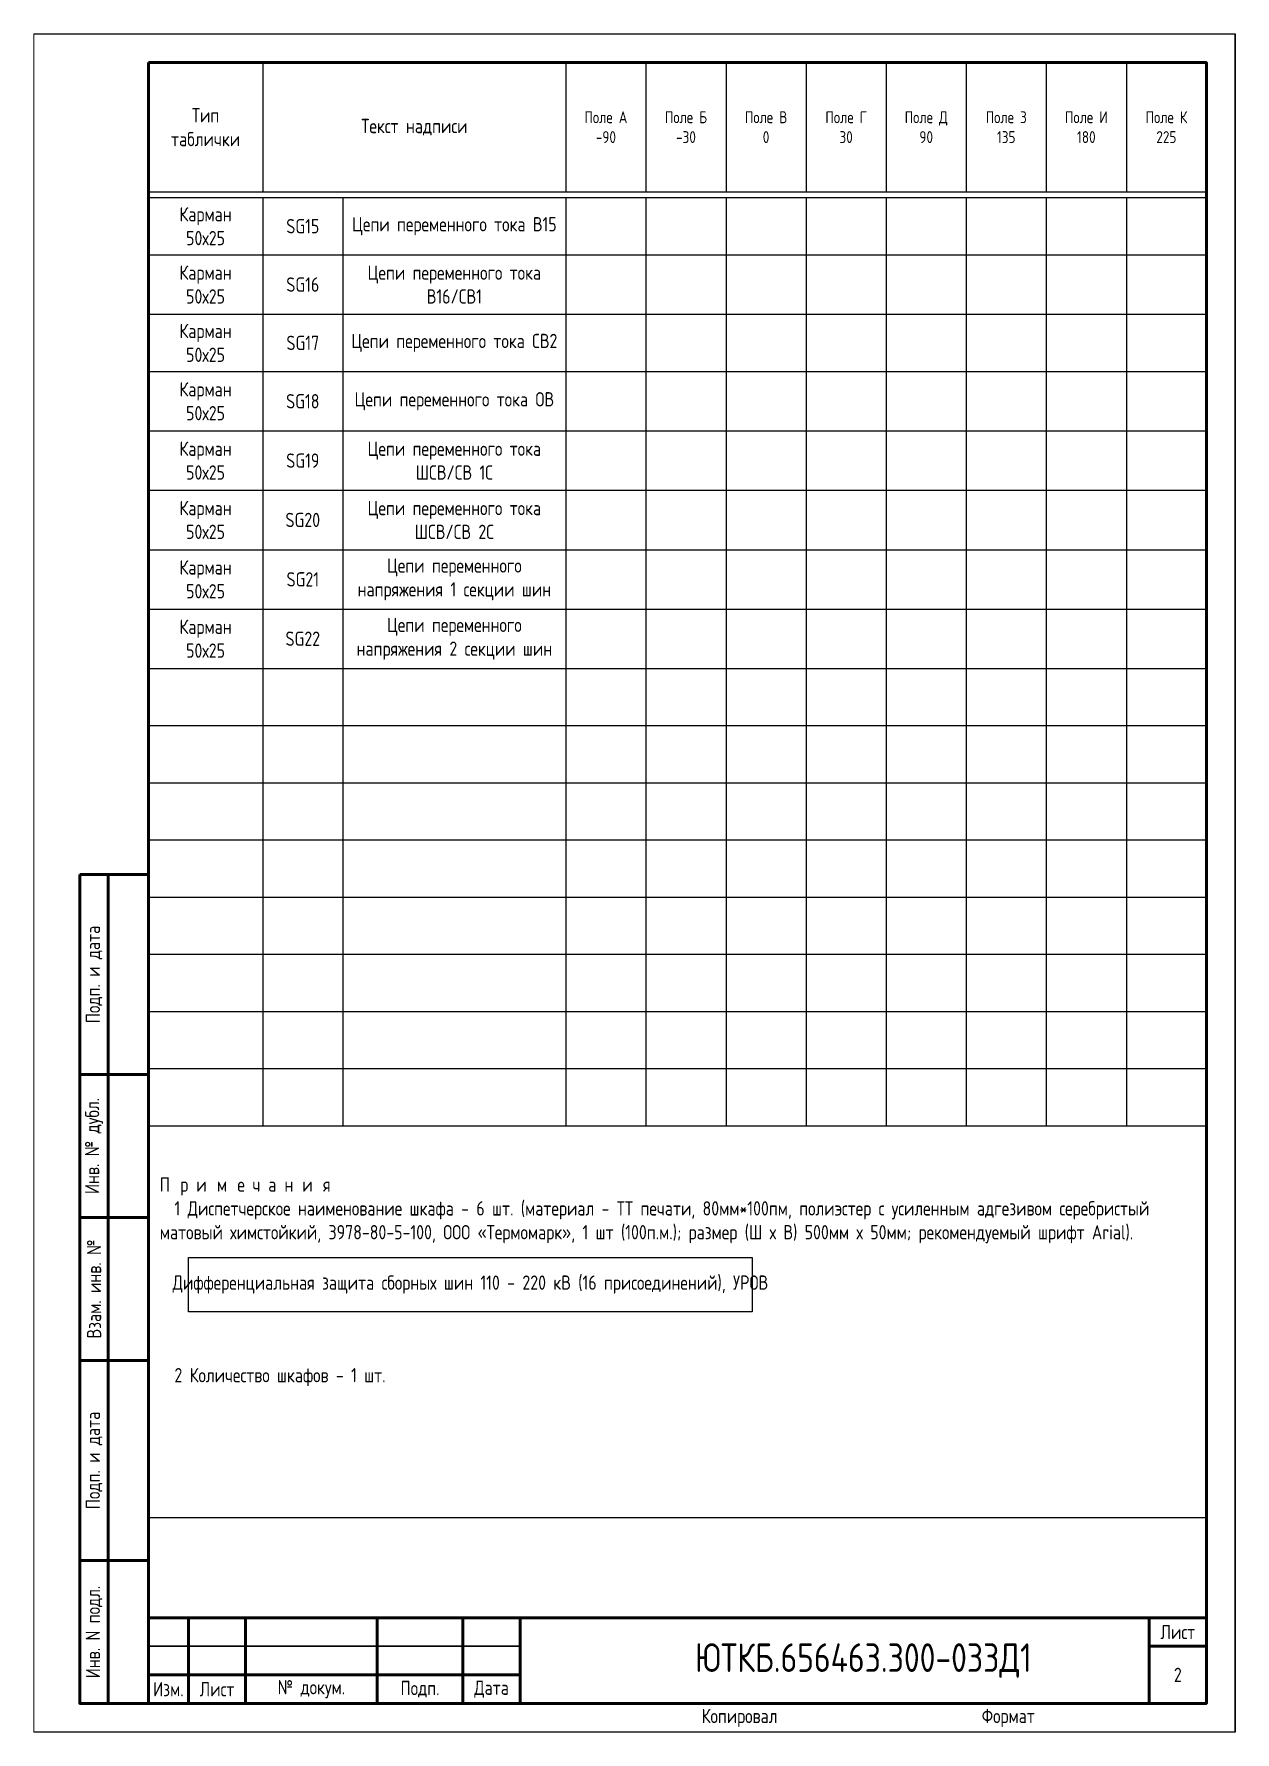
# Paper-space layout 'Д1_2' of a CAD drawing. Header units: millimetres. Extents: x 47.94 to 52.98, y 94.42 to 101.55.
# The model-space entities are those that its viewports show. They can reach past a viewport. Long polylines and large blocks are cut down to what shows.
import ezdxf

# ---------------------------------------------------------------- set-up
doc = ezdxf.new("R2010")
doc.units = ezdxf.units.MM
doc.styles.add('Gost_type_A', font='GOST_A.TTF')

# ---------------------------------------------------------------- blocks, each defined once
blk = doc.blocks.new('Штамп левый нижний')
at = {"lineweight": 50}
for points in [[(-12, 145), (-7, 145), (-7, 110), (-12, 110)], [(-7, 145), (0, 145), (0, 110), (-7, 110)], [(-12, 110), (-7, 110), (-7, 85), (-12, 85)], [(-7, 110), (0, 110), (0, 85), (-7, 85)], [(-12, 85), (-7, 85), (-7, 60), (-12, 60)], [(-7, 85), (0, 85), (0, 60), (-7, 60)], [(-12, 60), (-7, 60), (-7, 25), (-12, 25)], [(-7, 60), (0, 60), (0, 25), (-7, 25)], [(-12, 25), (-7, 25), (-7, 0), (-12, 0)], [(-7, 25), (0, 25), (0, 0), (-7, 0)]]:
    blk.add_lwpolyline(points, close=True, dxfattribs=at)
at = {"char_height": 2.5, "attachment_point": 5, "rotation": 90, "style": 'Gost_type_A'}
for s, insert, width in [('Подп. и дата', (-9.5, 127.5), 35), ('Инв. № дубл.', (-9.5, 97.5), 25), ('Взам. инв. №', (-9.5, 72.5), 25), ('Подп. и дата', (-9.5, 42.5), 35), ('Инв. N подл.', (-9.5, 12.5), 25)]:
    blk.add_mtext(s, dxfattribs=dict(at, insert=insert, width=width))
blk = doc.blocks.new('Формат_А4')
blk.add_lwpolyline([(0, 297), (0, 0), (-210, 0), (-210, 297)], close=True)
at = {"lineweight": 50}
blk.add_lwpolyline([(-190, 292), (-5, 292), (-5, 5), (-190, 5)], close=True, dxfattribs=at)
blk = doc.blocks.new('Штамп малый нижний')
at = {"lineweight": 50}
for points in [[(-185, 15), (-178, 15), (-178, 5), (-185, 5)], [(-178, 15), (-168, 15), (-168, 5), (-178, 5)], [(-168, 15), (-145, 15), (-145, 5), (-168, 5)], [(-145, 15), (-130, 15), (-130, 5), (-145, 5)], [(-130, 15), (-120, 15), (-120, 5), (-130, 5)], [(-120, 15), (-10, 15), (-10, 0), (-120, 0)], [(-10, 15), (0, 15), (0, 10), (-10, 10)], [(-10, 10), (0, 10), (0, 0), (-10, 0)], [(-185, 5), (-178, 5), (-178, 0), (-185, 0)], [(-178, 5), (-168, 5), (-168, 0), (-178, 0)], [(-168, 5), (-145, 5), (-145, 0), (-168, 0)], [(-145, 5), (-130, 5), (-130, 0), (-145, 0)], [(-130, 5), (-120, 5), (-120, 0), (-130, 0)]]:
    blk.add_lwpolyline(points, close=True, dxfattribs=at)
for points in [[(-185, 15), (-178, 15), (-178, 10), (-185, 10)], [(-178, 15), (-168, 15), (-168, 10), (-178, 10)], [(-168, 15), (-145, 15), (-145, 10), (-168, 10)], [(-145, 15), (-130, 15), (-130, 10), (-145, 10)], [(-130, 15), (-120, 15), (-120, 10), (-130, 10)], [(-185, 10), (-178, 10), (-178, 5), (-185, 5)], [(-178, 10), (-168, 10), (-168, 5), (-178, 5)], [(-168, 10), (-145, 10), (-145, 5), (-168, 5)], [(-145, 10), (-130, 10), (-130, 5), (-145, 5)], [(-130, 10), (-120, 10), (-120, 5), (-130, 5)]]:
    blk.add_lwpolyline(points, close=True)
at = {"char_height": 2.5, "style": 'Gost_type_A'}
for s, insert, width, attachment_point in [('Лист', (-5, 12.5), 10, 5), ('Изм.', (-181.5, 2.5), 7, 5), ('Лист', (-173, 2.5), 10, 5), ('№ докум.', (-156.5, 2.5), 23, 5), ('Подп.', (-137.5, 2.5), 15, 5), ('Дата', (-125, 2.5), 10, 5), ('Копировал', (-75, -2.53), 13.1202, 6), ('Формат', (-30, -2.53), 13.1202, 6)]:
    blk.add_mtext(s, dxfattribs=dict(at, insert=insert, width=width, attachment_point=attachment_point))
blk = doc.blocks.new('*T16')
at = {"color": 0, "linetype": 'ByBlock', "lineweight": -2, "transparency": 16777216}
for p, q in [((0, 0), (185, 0)), ((0, 0), (0, -230.14)), ((20, 0), (20, -22.61)), ((73, 0), (73, -22.61)), ((87, 0), (87, -22.61)), ((101, 0), (101, -22.61)), ((115, 0), (115, -22.61)), ((129, 0), (129, -22.61)), ((143, 0), (143, -22.61)), ((157, 0), (157, -22.61)), ((171, 0), (171, -22.61)), ((185, 0), (185, -230.14)), ((210, 0), (395, 0)), ((210, 0), (210, -185.96)), ((230, 0), (230, -22.61)), ((283, 0), (283, -22.61)), ((297, 0), (297, -22.61)), ((311, 0), (311, -22.61)), ((325, 0), (325, -22.61)), ((339, 0), (339, -22.61)), ((353, 0), (353, -22.61)), ((367, 0), (367, -22.61)), ((381, 0), (381, -22.61)), ((395, 0), (395, -185.96)), ((0, -22.61), (185, -22.61)), ((0, -23.61), (185, -23.61)), ((20, -23.61), (20, -230.14)), ((34, -23.61), (34, -230.14)), ((73, -23.61), (73, -230.14)), ((87, -23.61), (87, -230.14)), ((101, -23.61), (101, -230.14)), ((115, -23.61), (115, -230.14)), ((129, -23.61), (129, -230.14)), ((143, -23.61), (143, -230.14)), ((157, -23.61), (157, -230.14)), ((171, -23.61), (171, -230.14)), ((210, -22.61), (395, -22.61)), ((210, -23.61), (395, -23.61)), ((230, -23.61), (230, -185.96)), ((244, -23.61), (244, -185.96)), ((283, -23.61), (283, -185.96)), ((297, -23.61), (297, -185.96)), ((311, -23.61), (311, -185.96)), ((325, -23.61), (325, -185.96)), ((339, -23.61), (339, -185.96)), ((353, -23.61), (353, -185.96)), ((367, -23.61), (367, -185.96)), ((381, -23.61), (381, -185.96)), ((0, -33.28), (185, -33.28)), ((210, -33.63), (395, -33.63)), ((0, -42.95), (185, -42.95)), ((210, -44.02), (395, -44.02)), ((0, -52.62), (185, -52.62)), ((210, -54.04), (395, -54.04)), ((0, -62.29), (185, -62.29)), ((210, -64.43), (395, -64.43)), ((0, -71.96), (185, -71.96)), ((210, -74.81), (395, -74.81)), ((0, -81.63), (185, -81.63)), ((210, -85.2), (395, -85.2)), ((0, -91.3), (185, -91.3)), ((210, -95.58), (395, -95.58)), ((0, -100.97), (185, -100.97)), ((210, -105.96), (395, -105.96)), ((0, -110.64), (185, -110.64)), ((210, -115.96), (395, -115.96)), ((0, -120.31), (185, -120.31)), ((210, -125.96), (395, -125.96)), ((0, -129.98), (185, -129.98)), ((210, -135.96), (395, -135.96)), ((0, -139.98), (185, -139.98)), ((210, -145.96), (395, -145.96)), ((0, -149.98), (185, -149.98)), ((210, -155.96), (395, -155.96)), ((0, -159.98), (185, -159.98)), ((210, -165.96), (395, -165.96)), ((0, -169.98), (185, -169.98)), ((210, -175.96), (395, -175.96)), ((0, -180.01), (185, -180.01)), ((210, -185.96), (395, -185.96)), ((0, -190.03), (185, -190.03)), ((0, -200.06), (185, -200.06)), ((0, -210.08), (185, -210.08)), ((0, -220.11), (185, -220.11)), ((0, -230.14), (185, -230.14))]:
    blk.add_line(p, q, dxfattribs=at)
at = {"color": 0, "transparency": 16777216, "char_height": 2.5, "attachment_point": 5, "style": 'Gost_type_A'}
for s, insert, width in [('Тип таблички', (10, -11.3), 17), ('{\\H0.83333x;\\C256;Поле А \\P-90}', (80, -11.3), 11), ('{\\H0.83333x;\\C256;Поле Б\\P-30}', (94, -11.3), 11), ('{\\H0.83333x;\\C256;Поле В\\P0}', (108, -11.3), 11), ('{\\H0.83333x;\\C256;Поле Г\\P30}', (122, -11.3), 11), ('{\\H0.83333x;\\C256;Поле Д\\P90}', (136, -11.3), 11), ('{\\H0.83333x;\\C256;Поле З\\P135}', (150, -11.3), 11), ('{\\H0.83333x;\\C256;Поле И\\P180}', (164, -11.3), 11), ('{\\H0.83333x;\\C256;Поле К\\P225}', (178, -11.3), 11), ('Тип таблички', (220, -11.3), 17), ('{\\H0.83333x;\\C256;Поле А \\P-90}', (290, -11.3), 11), ('{\\H0.83333x;\\C256;Поле Б\\P-30}', (304, -11.3), 11), ('{\\H0.83333x;\\C256;Поле В\\P0}', (318, -11.3), 11), ('{\\H0.83333x;\\C256;Поле Г\\P30}', (332, -11.3), 11), ('{\\H0.83333x;\\C256;Поле Д\\P90}', (346, -11.3), 11), ('{\\H0.83333x;\\C256;Поле З\\P135}', (360, -11.3), 11), ('{\\H0.83333x;\\C256;Поле И\\P180}', (374, -11.3), 11), ('{\\H0.83333x;\\C256;Поле К\\P225}', (388, -11.3), 11), ('Текст надписи', (46.5, -11.3), 50), ('Текст надписи', (256.5, -11.3), 50), ('Карман\\P50х25', (10, -28.44), 17), ('Карман\\P50х25', (220, -28.62), 17), ('A1', (27, -28.44), 11), ('ИЭУ', (53.5, -28.44), 36), ('SG15', (237, -28.62), 11), ('Цепи переменного тока {\\C256;В15 }', (263.5, -28.62), 36), ('Карман\\P50х25', (10, -38.11), 17), ('Карман\\P50х25', (220, -38.83), 17), ('Цепи переменного тока {\\C256;В16/СВ1 }', (263.5, -38.83), 36), ('A2', (27, -38.11), 11), ('ИЭУ', (53.5, -38.11), 36), ('SG16', (237, -38.83), 11), ('Карман\\P50х25', (10, -47.78), 17), ('A3', (27, -47.78), 11), ('ИЭУ', (53.5, -47.78), 36), ('Карман\\P50х25', (220, -49.03), 17), ('Цепи переменного тока {\\C256;СВ2}', (263.5, -49.03), 36), ('SG17', (237, -49.03), 11), ('Карман\\P50х25', (10, -57.45), 17), ('A1.1', (27, -57.45), 11), ('ИЧМ ИЭУ', (53.5, -57.45), 36), ('Карман\\P50х25', (220, -59.24), 17), ('SG18', (237, -59.24), 11), ('Цепи переменного тока ОВ', (263.5, -59.24), 36), ('Карман\\P50х25', (10, -67.12), 17), ('A2.1', (27, -67.12), 11), ('ИЧМ ИЭУ', (53.5, -67.12), 36), ('Карман\\P50х25', (220, -69.62), 17), ('Цепи переменного тока ШСВ/СВ 1С', (263.5, -69.62), 36), ('SG19', (237, -69.62), 11), ('Карман\\P50х25', (10, -76.79), 17), ('A3.1', (27, -76.79), 11), ('ИЧМ ИЭУ', (53.5, -76.79), 36), ('Карман\\P50х25', (220, -80), 17), ('Цепи переменного тока ШСВ/СВ 2С', (263.5, -80), 36), ('SG20', (237, -80), 11), ('Карман\\P50х25', (10, -86.46), 17), ('HL1', (27, -86.46), 11), ('Вызов', (53.5, -86.46), 36), ('Карман\\P50х25', (220, -90.39), 17), ('{\\C256;Цепи переменного \\Pнапряжения 1 секции шин}', (263.5, -90.39), 36), ('SG21', (237, -90.39), 11), ('Карман\\P50х25', (10, -96.13), 17), ('SG1', (27, -96.13), 11), ('Цепи переменного тока В1', (53.5, -96.13), 36), ('Карман\\P50х25', (220, -100.77), 17), ('{\\C256;Цепи переменного \\Pнапряжения 2 секции шин}', (263.5, -100.77), 36), ('SG22', (237, -100.77), 11), ('Карман\\P50х25', (10, -105.8), 17), ('SG2', (27, -105.8), 11), ('Цепи переменного тока В2', (53.5, -105.8), 36), ('Карман\\P50х25', (10, -115.47), 17), ('SG3', (27, -115.47), 11), ('Цепи переменного тока В3', (53.5, -115.47), 36), ('Карман\\P50х25', (10, -125.14), 17), ('SG4', (27, -125.14), 11), ('Цепи переменного тока В4', (53.5, -125.14), 36), ('Карман\\P50х25', (10, -134.98), 17), ('Цепи переменного тока В5', (53.5, -134.98), 36), ('SG5', (27, -134.98), 11), ('Карман\\P50х25', (10, -144.98), 17), ('SG6', (27, -144.98), 11), ('Цепи переменного тока В6', (53.5, -144.98), 36), ('Карман\\P50х25', (10, -154.98), 17), ('SG7', (27, -154.98), 11), ('Цепи переменного тока В7', (53.5, -154.98), 36), ('Карман\\P50х25', (10, -164.98), 17), ('SG8', (27, -164.98), 11), ('Цепи переменного тока В8', (53.5, -164.98), 36), ('Карман\\P50х25', (10, -174.99), 17), ('SG9', (27, -174.99), 11), ('Цепи переменного тока {\\C256;В9 }', (53.5, -174.99), 36), ('Карман\\P50х25', (10, -185.02), 17), ('SG10', (27, -185.02), 11), ('Цепи переменного тока {\\C256;В10 }', (53.5, -185.02), 36), ('Карман\\P50х25', (10, -195.04), 17), ('SG11', (27, -195.04), 11), ('Цепи переменного тока {\\C256;В11 }', (53.5, -195.04), 36), ('Карман\\P50х25', (10, -205.07), 17), ('SG12', (27, -205.07), 11), ('Цепи переменного тока {\\C256;В12 }', (53.5, -205.07), 36), ('Карман\\P50х25', (10, -215.1), 17), ('SG13', (27, -215.1), 11), ('Цепи переменного тока {\\C256;В13 }', (53.5, -215.1), 36), ('Карман\\P50х25', (10, -225.12), 17), ('SG14', (27, -225.12), 11), ('Цепи переменного тока {\\C256;В14 }', (53.5, -225.12), 36)]:
    blk.add_mtext(s, dxfattribs=dict(at, insert=insert, width=width))
blk = doc.blocks.new('*T45')
at = {"color": 0, "linetype": 'ByBlock', "lineweight": -2, "transparency": 16777216}
for p, q in [((0, 0), (185, 0)), ((0, 0), (0, -185.96)), ((20, 0), (20, -22.61)), ((73, 0), (73, -22.61)), ((87, 0), (87, -22.61)), ((101, 0), (101, -22.61)), ((115, 0), (115, -22.61)), ((129, 0), (129, -22.61)), ((143, 0), (143, -22.61)), ((157, 0), (157, -22.61)), ((171, 0), (171, -22.61)), ((185, 0), (185, -185.96)), ((0, -22.61), (185, -22.61)), ((0, -23.61), (185, -23.61)), ((20, -23.61), (20, -185.96)), ((34, -23.61), (34, -185.96)), ((73, -23.61), (73, -185.96)), ((87, -23.61), (87, -185.96)), ((101, -23.61), (101, -185.96)), ((115, -23.61), (115, -185.96)), ((129, -23.61), (129, -185.96)), ((143, -23.61), (143, -185.96)), ((157, -23.61), (157, -185.96)), ((171, -23.61), (171, -185.96)), ((0, -33.63), (185, -33.63)), ((0, -44.02), (185, -44.02)), ((0, -54.04), (185, -54.04)), ((0, -64.43), (185, -64.43)), ((0, -74.81), (185, -74.81)), ((0, -85.2), (185, -85.2)), ((0, -95.58), (185, -95.58)), ((0, -105.96), (185, -105.96)), ((0, -115.96), (185, -115.96)), ((0, -125.96), (185, -125.96)), ((0, -135.96), (185, -135.96)), ((0, -145.96), (185, -145.96)), ((0, -155.96), (185, -155.96)), ((0, -165.96), (185, -165.96)), ((0, -175.96), (185, -175.96)), ((0, -185.96), (185, -185.96))]:
    blk.add_line(p, q, dxfattribs=at)
at = {"color": 0, "transparency": 16777216, "char_height": 2.5, "attachment_point": 5, "style": 'Gost_type_A'}
for s, insert, width in [('Тип таблички', (10, -11.3), 17), ('{\\H0.83333x;\\C256;Поле А \\P-90}', (80, -11.3), 11), ('{\\H0.83333x;\\C256;Поле Б\\P-30}', (94, -11.3), 11), ('{\\H0.83333x;\\C256;Поле В\\P0}', (108, -11.3), 11), ('{\\H0.83333x;\\C256;Поле Г\\P30}', (122, -11.3), 11), ('{\\H0.83333x;\\C256;Поле Д\\P90}', (136, -11.3), 11), ('{\\H0.83333x;\\C256;Поле З\\P135}', (150, -11.3), 11), ('{\\H0.83333x;\\C256;Поле И\\P180}', (164, -11.3), 11), ('{\\H0.83333x;\\C256;Поле К\\P225}', (178, -11.3), 11), ('Текст надписи', (46.5, -11.3), 50), ('Карман\\P50х25', (10, -28.62), 17), ('SG15', (27, -28.62), 11), ('Цепи переменного тока {\\C256;В15 }', (53.5, -28.62), 36), ('Карман\\P50х25', (10, -38.83), 17), ('Цепи переменного тока {\\C256;В16/СВ1 }', (53.5, -38.83), 36), ('SG16', (27, -38.83), 11), ('Карман\\P50х25', (10, -49.03), 17), ('Цепи переменного тока {\\C256;СВ2}', (53.5, -49.03), 36), ('SG17', (27, -49.03), 11), ('Карман\\P50х25', (10, -59.24), 17), ('SG18', (27, -59.24), 11), ('Цепи переменного тока ОВ', (53.5, -59.24), 36), ('Карман\\P50х25', (10, -69.62), 17), ('Цепи переменного тока ШСВ/СВ 1С', (53.5, -69.62), 36), ('SG19', (27, -69.62), 11), ('Карман\\P50х25', (10, -80), 17), ('Цепи переменного тока ШСВ/СВ 2С', (53.5, -80), 36), ('SG20', (27, -80), 11), ('Карман\\P50х25', (10, -90.39), 17), ('{\\C256;Цепи переменного \\Pнапряжения 1 секции шин}', (53.5, -90.39), 36), ('SG21', (27, -90.39), 11), ('Карман\\P50х25', (10, -100.77), 17), ('{\\C256;Цепи переменного \\Pнапряжения 2 секции шин}', (53.5, -100.77), 36), ('SG22', (27, -100.77), 11)]:
    blk.add_mtext(s, dxfattribs=dict(at, insert=insert, width=width))

msp = doc.modelspace()

# ---------------------------------------------------------------- linework, layer by layer
msp.add_line((-819.81, 37.5), (-634.81, 37.5))
msp.add_lwpolyline([(-812.81, 83.02), (-714.21, 83.02), (-714.21, 73.52), (-812.81, 73.52)], close=True)

# ---------------------------------------------------------------- block references
for name, p in [('Формат_А4', (-839.81, 0)), ('Формат_А4', (-629.81, 0)), ('Формат_А4', (-419.81, 0)), ('*T16', (-1029.81, 292)), ('*T45', (-819.81, 292)), ('Штамп левый нижний', (-819.81, 5)), ('Штамп малый нижний', (-634.81, 5))]:
    msp.add_blockref(name, p)

# ---------------------------------------------------------------- texts
at = {"style": 'Gost_type_A'}
for s, insert, char_height, width, attachment_point in [('\\pxql;{\\T2;\\C0;Примечания\\P\\T1;  1 }Диспетчерское наименование шкафа -{\\C6; 6 шт. }(материал - ТТ печати, 80мм*100пм, полиэстер с усиленным адгезивом серебристый матовый химстойкий, 3978-80-5-100, ООО «Термомарк», 1 шт (100п.м.); размер (Ш х В) {\\C6;500мм} х 50мм; рекомендуемый шрифт Arial).\\P\\P\\P\\P  \\P\\P  2 Количество шкафов - 1 шт.', (-817.81, 60.5), 2.5, 175, 7), ('Дифференциальная защита сборных шин 110 - 220 кВ (16 присоединений), УРОВ ', (-763.51, 78.27), 2.5, 98.6, 5), ('ЮТКБ.656463.300-033Д1', (-694.81, 12.5), 5, 120, 5), ('2', (-639.81, 10), 2.5, 10, 5)]:
    msp.add_mtext(s, dxfattribs=dict(at, insert=insert, char_height=char_height, width=width, attachment_point=attachment_point))

psp = doc.layouts.new('Д1_2')

# ---------------------------------------------------------------- viewports
at = {"layer": '0', "view_target_point": (1406.353, 188.4272)}
psp.add_viewport(center=(50.4572, 97.9818), size=(5.0391, 7.12672), view_center_point=(-2141.1615, -39.9272), view_height=297, dxfattribs=at)

doc.saveas('drawing.dxf')
